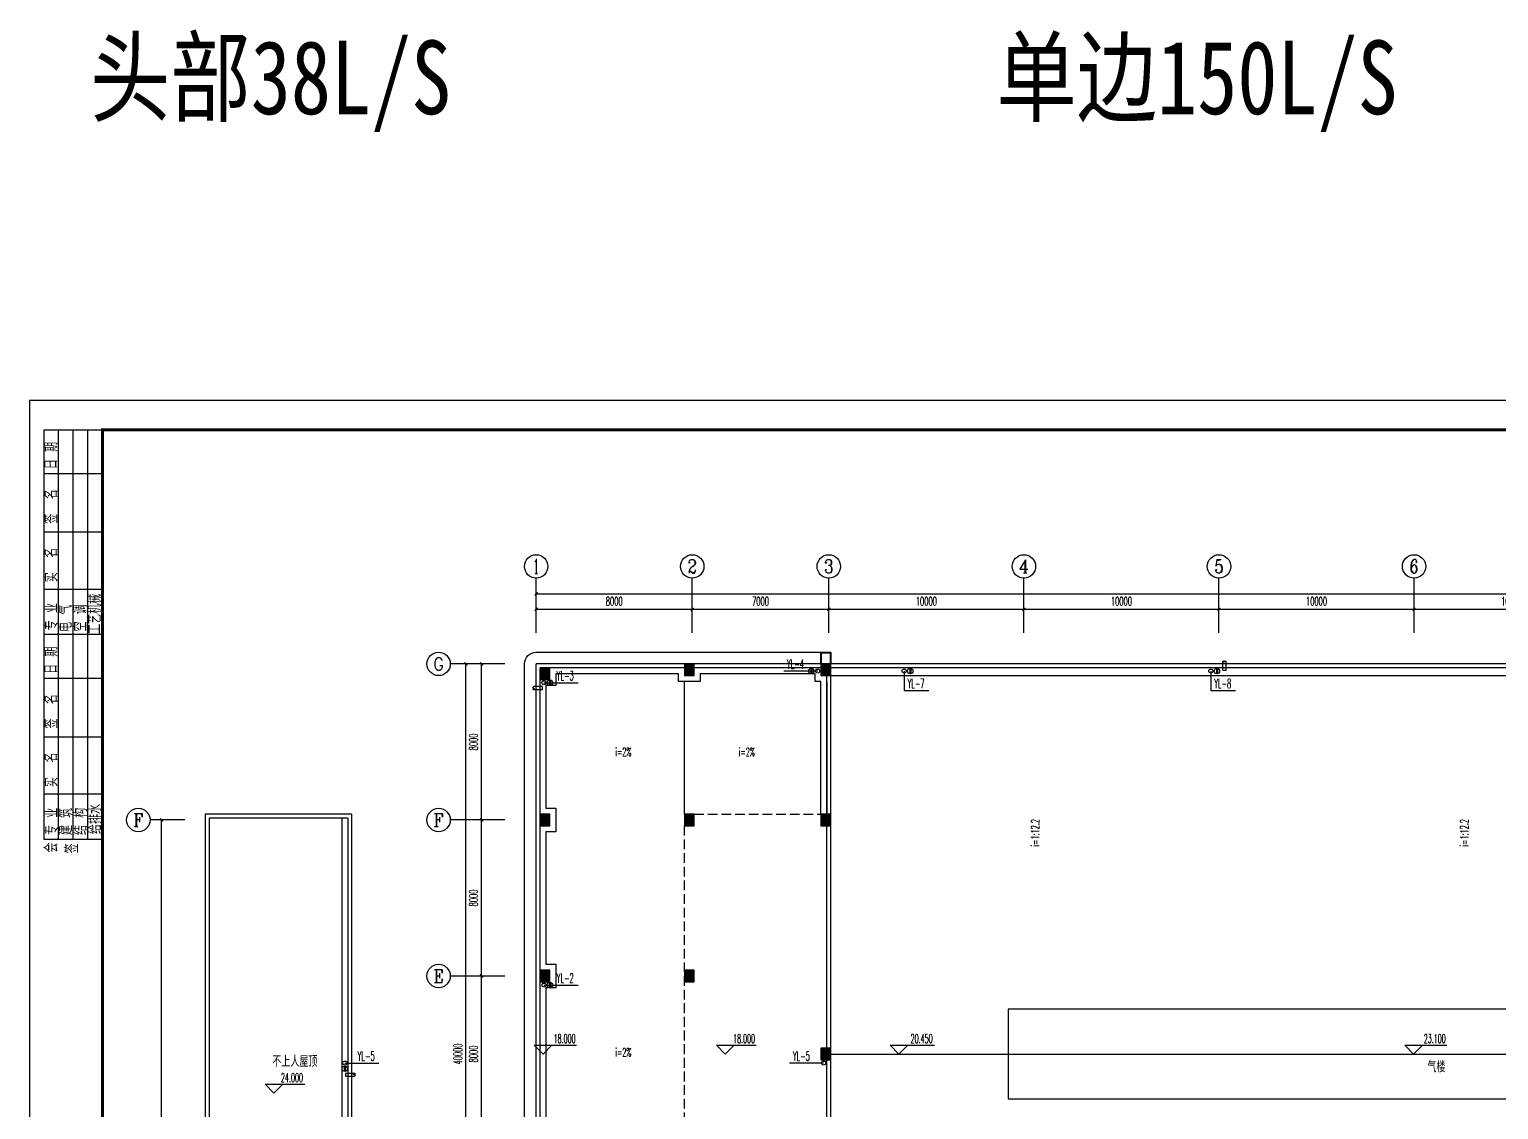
# Model space of a CAD drawing. Extents: x -620248 to 571765, y -684907 to -323071.
# Drawn here: x 414115 to 489427, y -378455 to -323071 of the extents above; entities that cross this region are included whole.
import ezdxf
from ezdxf.enums import TextEntityAlignment as Align

# ---------------------------------------------------------------- set-up
doc = ezdxf.new("R2010")
doc.units = 0
doc.header["$LTSCALE"] = 1000
doc.header["$MEASUREMENT"] = 0
doc.linetypes.add('DASH', pattern=[0.35, 0.25, -0.1])
for name, color, linetype in [('2', 2, 'Continuous'), ('4', 4, 'Continuous'), ('9', 9, 'Continuous'), ('AXIS', 3, 'Continuous'), ('AXIS_TEXT', 7, 'Continuous'), ('DIM_ELEV', 3, 'Continuous'), ('DIM_SYMB', 3, 'Continuous'), ('EQUIP_雨水斗', 7, 'Continuous'), ('PUB_HATCH', 8, 'Continuous'), ('PUB_TEXT', 7, 'Continuous'), ('PUB_TITLE', 4, 'Continuous'), ('TWT_DIM', 3, 'Continuous'), ('TWT_LEAD', 3, 'Continuous'), ('TWT_TEXT', 7, 'Continuous'), ('VPIPE-雨水', 222, 'DASH'), ('WALL', 7, 'Continuous'), ('WALL-MOVE', 6, 'Continuous')]:
    doc.layers.add(name, color=color, linetype=linetype)
doc.styles.add('-宋体', font='simsun_0.shx', dxfattribs={"width": 0.8})
doc.styles.add('_TCH_AXIS', font='COMPLEX', dxfattribs={"bigfont": 'GBCBIG'})
doc.styles.add('_TCH_DIM', font='SIMPLEX.shx', dxfattribs={"width": 0.8, "bigfont": 'GBCBIG.shx'})
doc.styles.add('_TCH_DIM_T3', font='SIMPLEX.shx', dxfattribs={"width": 0.564706, "bigfont": 'GBCBIG.shx'})
doc.styles.add('COMPLEX', font='COMPLEX')
doc.styles.add('天正', font='SIMPLEX.shx', dxfattribs={"width": 0.7, "bigfont": 'HZTXT.shx'})
doc.dimstyles.new('_TCH_ARCH&&150', dxfattribs={"dimtxt": 446.25, "dimasz": 150, "dimexe": 375, "dimexo": 450, "dimgap": 189.375, "dimtad": 1, "dimdec": 0, "dimzin": 0, "dimdsep": 46, "dimtxsty": '_TCH_DIM_T3', "dimblk": 'ARCHTICK', "dimcen": 0.09, "dimclrt": 7, "dimazin": 2, "dimtfac": 1, "dimtdec": 0, "dimtix": 1, "dimtmove": 2, "dimatfit": 3, "dimfxl": 1, "dimtolj": 1, "dimtzin": 0, "dimarcsym": 0})
doc.dimstyles.new('_TWT_ARCH&&150', dxfattribs={"dimtxt": 446.25, "dimasz": 150, "dimexe": 375, "dimexo": 450, "dimgap": 189.375, "dimtad": 1, "dimdec": 0, "dimzin": 0, "dimdsep": 46, "dimtxsty": '_TCH_DIM_T3', "dimblk": 'ARCHTICK', "dimcen": 0.09, "dimclrt": 7, "dimazin": 2, "dimtfac": 1, "dimtdec": 0, "dimtix": 1, "dimtmove": 2, "dimatfit": 3, "dimfxl": 1, "dimtolj": 1, "dimtzin": 0, "dimarcsym": 0})

# ---------------------------------------------------------------- blocks, each defined once
blk = doc.blocks.new('_ArchTick')
at = {"color": 0, "linetype": 'ByBlock', "const_width": 0.4}
blk.add_lwpolyline([(-0.5, -0.5), (0.5, 0.5)], dxfattribs=at)
blk = doc.blocks.new('*D382')
at = {"layer": 'AXIS', "color": 0, "lineweight": -2, "transparency": 16777216}
for p, q in [((7700, 49050), (7700, 50975)), ((7700, 50600), (115700, 50600)), ((115700, 49050), (115700, 50975))]:
    blk.add_line(p, q, dxfattribs=at)
at = {"layer": 'Defpoints', "color": 0, "transparency": 16777216}
for p in [(115700, 50600), (7700, 48600), (115700, 48600)]:
    blk.add_point(p, dxfattribs=at)
at = {"layer": 'AXIS', "color": 0, "lineweight": -2, "transparency": 16777216, "xscale": 150, "yscale": 150, "zscale": 150, "rotation": 180}
blk.add_blockref('_ArchTick', (7700, 50600), dxfattribs=at)
at = {"layer": 'AXIS', "color": 0, "lineweight": -2, "transparency": 16777216, "xscale": 150, "yscale": 150, "zscale": 150}
blk.add_blockref('_ArchTick', (115700, 50600), dxfattribs=at)
at = {"layer": 'AXIS', "color": 7, "transparency": 16777216, "insert": (61700, 51012), "char_height": 446.2, "attachment_point": 5, "style": '_TCH_DIM_T3'}
blk.add_mtext('\\A1;108000', dxfattribs=at)
blk = doc.blocks.new('*D383')
at = {"layer": 'AXIS', "color": 0, "lineweight": -2, "transparency": 16777216}
for p, q in [((7700, 49050), (7700, 50175)), ((7700, 49800), (15700, 49800)), ((15700, 49050), (15700, 50175))]:
    blk.add_line(p, q, dxfattribs=at)
at = {"layer": 'Defpoints', "color": 0, "transparency": 16777216}
for p in [(15700, 49800), (7700, 48600), (15700, 48600)]:
    blk.add_point(p, dxfattribs=at)
at = {"layer": 'AXIS', "color": 0, "lineweight": -2, "transparency": 16777216, "xscale": 150, "yscale": 150, "zscale": 150, "rotation": 180}
blk.add_blockref('_ArchTick', (7700, 49800), dxfattribs=at)
at = {"layer": 'AXIS', "color": 0, "lineweight": -2, "transparency": 16777216, "xscale": 150, "yscale": 150, "zscale": 150}
blk.add_blockref('_ArchTick', (15700, 49800), dxfattribs=at)
at = {"layer": 'AXIS', "color": 7, "transparency": 16777216, "insert": (11700, 50212), "char_height": 446.2, "attachment_point": 5, "style": '_TCH_DIM_T3'}
blk.add_mtext('\\A1;8000', dxfattribs=at)
blk = doc.blocks.new('*D384')
at = {"layer": 'AXIS', "color": 0, "lineweight": -2, "transparency": 16777216}
for p, q in [((15700, 49050), (15700, 50175)), ((15700, 49800), (22700, 49800)), ((22700, 49050), (22700, 50175))]:
    blk.add_line(p, q, dxfattribs=at)
at = {"layer": 'Defpoints', "color": 0, "transparency": 16777216}
for p in [(22700, 49800), (15700, 48600), (22700, 48600)]:
    blk.add_point(p, dxfattribs=at)
at = {"layer": 'AXIS', "color": 0, "lineweight": -2, "transparency": 16777216, "xscale": 150, "yscale": 150, "zscale": 150, "rotation": 180}
blk.add_blockref('_ArchTick', (15700, 49800), dxfattribs=at)
at = {"layer": 'AXIS', "color": 0, "lineweight": -2, "transparency": 16777216, "xscale": 150, "yscale": 150, "zscale": 150}
blk.add_blockref('_ArchTick', (22700, 49800), dxfattribs=at)
at = {"layer": 'AXIS', "color": 7, "transparency": 16777216, "insert": (19200, 50212), "char_height": 446.2, "attachment_point": 5, "style": '_TCH_DIM_T3'}
blk.add_mtext('\\A1;7000', dxfattribs=at)
blk = doc.blocks.new('*D385')
at = {"layer": 'AXIS', "color": 0, "lineweight": -2, "transparency": 16777216}
for p, q in [((22700, 49050), (22700, 50175)), ((22700, 49800), (32700, 49800)), ((32700, 49050), (32700, 50175))]:
    blk.add_line(p, q, dxfattribs=at)
at = {"layer": 'Defpoints', "color": 0, "transparency": 16777216}
for p in [(32700, 49800), (22700, 48600), (32700, 48600)]:
    blk.add_point(p, dxfattribs=at)
at = {"layer": 'AXIS', "color": 0, "lineweight": -2, "transparency": 16777216, "xscale": 150, "yscale": 150, "zscale": 150, "rotation": 180}
blk.add_blockref('_ArchTick', (22700, 49800), dxfattribs=at)
at = {"layer": 'AXIS', "color": 0, "lineweight": -2, "transparency": 16777216, "xscale": 150, "yscale": 150, "zscale": 150}
blk.add_blockref('_ArchTick', (32700, 49800), dxfattribs=at)
at = {"layer": 'AXIS', "color": 7, "transparency": 16777216, "insert": (27700, 50212), "char_height": 446.2, "attachment_point": 5, "style": '_TCH_DIM_T3'}
blk.add_mtext('\\A1;10000', dxfattribs=at)
blk = doc.blocks.new('*D386')
at = {"layer": 'AXIS', "color": 0, "lineweight": -2, "transparency": 16777216}
for p, q in [((32700, 49050), (32700, 50175)), ((32700, 49800), (42700, 49800)), ((42700, 49050), (42700, 50175))]:
    blk.add_line(p, q, dxfattribs=at)
at = {"layer": 'Defpoints', "color": 0, "transparency": 16777216}
for p in [(42700, 49800), (32700, 48600), (42700, 48600)]:
    blk.add_point(p, dxfattribs=at)
at = {"layer": 'AXIS', "color": 0, "lineweight": -2, "transparency": 16777216, "xscale": 150, "yscale": 150, "zscale": 150, "rotation": 180}
blk.add_blockref('_ArchTick', (32700, 49800), dxfattribs=at)
at = {"layer": 'AXIS', "color": 0, "lineweight": -2, "transparency": 16777216, "xscale": 150, "yscale": 150, "zscale": 150}
blk.add_blockref('_ArchTick', (42700, 49800), dxfattribs=at)
at = {"layer": 'AXIS', "color": 7, "transparency": 16777216, "insert": (37700, 50212), "char_height": 446.2, "attachment_point": 5, "style": '_TCH_DIM_T3'}
blk.add_mtext('\\A1;10000', dxfattribs=at)
blk = doc.blocks.new('*D387')
at = {"layer": 'AXIS', "color": 0, "lineweight": -2, "transparency": 16777216}
for p, q in [((42700, 49050), (42700, 50175)), ((42700, 49800), (52700, 49800)), ((52700, 49050), (52700, 50175))]:
    blk.add_line(p, q, dxfattribs=at)
at = {"layer": 'Defpoints', "color": 0, "transparency": 16777216}
for p in [(52700, 49800), (42700, 48600), (52700, 48600)]:
    blk.add_point(p, dxfattribs=at)
at = {"layer": 'AXIS', "color": 0, "lineweight": -2, "transparency": 16777216, "xscale": 150, "yscale": 150, "zscale": 150, "rotation": 180}
blk.add_blockref('_ArchTick', (42700, 49800), dxfattribs=at)
at = {"layer": 'AXIS', "color": 0, "lineweight": -2, "transparency": 16777216, "xscale": 150, "yscale": 150, "zscale": 150}
blk.add_blockref('_ArchTick', (52700, 49800), dxfattribs=at)
at = {"layer": 'AXIS', "color": 7, "transparency": 16777216, "insert": (47700, 50212), "char_height": 446.2, "attachment_point": 5, "style": '_TCH_DIM_T3'}
blk.add_mtext('\\A1;10000', dxfattribs=at)
blk = doc.blocks.new('*D388')
at = {"layer": 'AXIS', "color": 0, "lineweight": -2, "transparency": 16777216}
for p, q in [((52700, 49050), (52700, 50175)), ((52700, 49800), (62700, 49800)), ((62700, 49050), (62700, 50175))]:
    blk.add_line(p, q, dxfattribs=at)
at = {"layer": 'Defpoints', "color": 0, "transparency": 16777216}
for p in [(62700, 49800), (52700, 48600), (62700, 48600)]:
    blk.add_point(p, dxfattribs=at)
at = {"layer": 'AXIS', "color": 0, "lineweight": -2, "transparency": 16777216, "xscale": 150, "yscale": 150, "zscale": 150, "rotation": 180}
blk.add_blockref('_ArchTick', (52700, 49800), dxfattribs=at)
at = {"layer": 'AXIS', "color": 0, "lineweight": -2, "transparency": 16777216, "xscale": 150, "yscale": 150, "zscale": 150}
blk.add_blockref('_ArchTick', (62700, 49800), dxfattribs=at)
at = {"layer": 'AXIS', "color": 7, "transparency": 16777216, "insert": (57700, 50212), "char_height": 446.2, "attachment_point": 5, "style": '_TCH_DIM_T3'}
blk.add_mtext('\\A1;10000', dxfattribs=at)
blk = doc.blocks.new('*D396')
at = {"layer": 'AXIS', "color": 0, "lineweight": -2, "transparency": 16777216}
for p, q in [((5650, 47000), (3725, 47000)), ((4100, 7000), (4100, 47000)), ((5650, 7000), (3725, 7000))]:
    blk.add_line(p, q, dxfattribs=at)
at = {"layer": 'Defpoints', "color": 0, "transparency": 16777216}
for p in [(4100, 47000), (6100, 47000), (6100, 7000)]:
    blk.add_point(p, dxfattribs=at)
at = {"layer": 'AXIS', "color": 0, "lineweight": -2, "transparency": 16777216, "xscale": 150, "yscale": 150, "zscale": 150}
for p, rotation in [((4100, 47000), 90), ((4100, 7000), 270)]:
    blk.add_blockref('_ArchTick', p, dxfattribs=dict(at, rotation=rotation))
at = {"layer": 'AXIS', "color": 7, "transparency": 16777216, "insert": (3688, 27000), "char_height": 446.2, "attachment_point": 5, "rotation": 90, "style": '_TCH_DIM_T3'}
blk.add_mtext('\\A1;40000', dxfattribs=at)
blk = doc.blocks.new('*D399')
at = {"layer": 'AXIS', "color": 0, "lineweight": -2, "transparency": 16777216}
for p, q in [((5650, 31000), (4525, 31000)), ((4900, 23000), (4900, 31000)), ((5650, 23000), (4525, 23000))]:
    blk.add_line(p, q, dxfattribs=at)
at = {"layer": 'Defpoints', "color": 0, "transparency": 16777216}
for p in [(4900, 31000), (6100, 31000), (6100, 23000)]:
    blk.add_point(p, dxfattribs=at)
at = {"layer": 'AXIS', "color": 0, "lineweight": -2, "transparency": 16777216, "xscale": 150, "yscale": 150, "zscale": 150}
for p, rotation in [((4900, 31000), 90), ((4900, 23000), 270)]:
    blk.add_blockref('_ArchTick', p, dxfattribs=dict(at, rotation=rotation))
at = {"layer": 'AXIS', "color": 7, "transparency": 16777216, "insert": (4488, 27000), "char_height": 446.2, "attachment_point": 5, "rotation": 90, "style": '_TCH_DIM_T3'}
blk.add_mtext('\\A1;8000', dxfattribs=at)
blk = doc.blocks.new('*D400')
at = {"layer": 'AXIS', "color": 0, "lineweight": -2, "transparency": 16777216}
for p, q in [((5650, 39000), (4525, 39000)), ((4900, 31000), (4900, 39000)), ((5650, 31000), (4525, 31000))]:
    blk.add_line(p, q, dxfattribs=at)
at = {"layer": 'Defpoints', "color": 0, "transparency": 16777216}
for p in [(4900, 39000), (6100, 39000), (6100, 31000)]:
    blk.add_point(p, dxfattribs=at)
at = {"layer": 'AXIS', "color": 0, "lineweight": -2, "transparency": 16777216, "xscale": 150, "yscale": 150, "zscale": 150}
for p, rotation in [((4900, 39000), 90), ((4900, 31000), 270)]:
    blk.add_blockref('_ArchTick', p, dxfattribs=dict(at, rotation=rotation))
at = {"layer": 'AXIS', "color": 7, "transparency": 16777216, "insert": (4488, 35000), "char_height": 446.2, "attachment_point": 5, "rotation": 90, "style": '_TCH_DIM_T3'}
blk.add_mtext('\\A1;8000', dxfattribs=at)
blk = doc.blocks.new('*D401')
at = {"layer": 'AXIS', "color": 0, "lineweight": -2, "transparency": 16777216}
for p, q in [((5650, 47000), (4525, 47000)), ((4900, 39000), (4900, 47000)), ((5650, 39000), (4525, 39000))]:
    blk.add_line(p, q, dxfattribs=at)
at = {"layer": 'Defpoints', "color": 0, "transparency": 16777216}
for p in [(4900, 47000), (6100, 47000), (6100, 39000)]:
    blk.add_point(p, dxfattribs=at)
at = {"layer": 'AXIS', "color": 0, "lineweight": -2, "transparency": 16777216, "xscale": 150, "yscale": 150, "zscale": 150}
for p, rotation in [((4900, 47000), 90), ((4900, 39000), 270)]:
    blk.add_blockref('_ArchTick', p, dxfattribs=dict(at, rotation=rotation))
at = {"layer": 'AXIS', "color": 7, "transparency": 16777216, "insert": (4488, 43000), "char_height": 446.2, "attachment_point": 5, "rotation": 90, "style": '_TCH_DIM_T3'}
blk.add_mtext('\\A1;8000', dxfattribs=at)
blk = doc.blocks.new('_AXISO')
blk.add_circle((0, 0), 0.5)
at = {"layer": 'AXIS_TEXT', "style": 'COMPLEX', "width": 1.041667}
blk.add_attdef('A', text='', height=0.56, dxfattribs=at).set_placement((-0.25, -0.28), (0.25, -0.28), align=Align.FIT)
blk = doc.blocks.new('*D407')
at = {"layer": 'Defpoints', "color": 0, "transparency": 16777216}
for p in [(600, 2779), (7600, 2779), (7600, 1810)]:
    blk.add_point(p, dxfattribs=at)
at = {"layer": 'TWT_DIM', "color": 0, "lineweight": -2, "transparency": 16777216}
for p, q in [((600, 2329), (600, 1435)), ((7600, 2329), (7600, 1435)), ((600, 1810), (7600, 1810))]:
    blk.add_line(p, q, dxfattribs=at)
at = {"layer": 'TWT_DIM', "color": 0, "lineweight": -2, "transparency": 16777216, "xscale": 150, "yscale": 150, "zscale": 150, "rotation": 180}
blk.add_blockref('_ArchTick', (600, 1810), dxfattribs=at)
at = {"layer": 'TWT_DIM', "color": 0, "lineweight": -2, "transparency": 16777216, "xscale": 150, "yscale": 150, "zscale": 150}
blk.add_blockref('_ArchTick', (7600, 1810), dxfattribs=at)
at = {"layer": 'TWT_DIM', "color": 7, "transparency": 16777216, "insert": (4100, 2222), "char_height": 446.2, "attachment_point": 5, "style": '_TCH_DIM_T3'}
blk.add_mtext('\\A1;7000', dxfattribs=at)
blk = doc.blocks.new('*D408')
at = {"layer": 'AXIS', "color": 0, "lineweight": -2, "transparency": 16777216}
for p, q in [((-1294, 35679), (-2418, 35679)), ((-2043, 3679), (-2043, 35679)), ((-1294, 3679), (-2418, 3679))]:
    blk.add_line(p, q, dxfattribs=at)
at = {"layer": 'Defpoints', "color": 0, "transparency": 16777216}
for p in [(-2043, 35679), (-844, 35679), (-844, 3679)]:
    blk.add_point(p, dxfattribs=at)
at = {"layer": 'AXIS', "color": 0, "lineweight": -2, "transparency": 16777216, "xscale": 150, "yscale": 150, "zscale": 150}
for p, rotation in [((-2043, 35679), 90), ((-2043, 3679), 270)]:
    blk.add_blockref('_ArchTick', p, dxfattribs=dict(at, rotation=rotation))
at = {"layer": 'AXIS', "color": 7, "transparency": 16777216, "insert": (-2456, 19679), "char_height": 446.2, "attachment_point": 5, "rotation": 90, "style": '_TCH_DIM_T3'}
blk.add_mtext('\\A1;32000', dxfattribs=at)
blk = doc.blocks.new('A$C3E367D4F')
at = {"layer": '4'}
for p, q in [((0, 321), (0, 25)), ((0, 321), (113, 321)), ((113, 321), (113, 25))]:
    blk.add_line(p, q, dxfattribs=at)
for centre, start, end in [((28, 22), 6.809, 173.191), ((28, 28), 186.809, 353.191), ((85, 28), 186.809, 353.191)]:
    blk.add_arc(centre, 28.4, start, end, dxfattribs=at)
blk = doc.blocks.new('小签')
at = {"layer": '4'}
for p, q in [((-16433, 275229), (-16433, 289229)), ((-16433, 289229), (-14433, 289229)), ((-15933, 275229), (-15933, 289229)), ((-15433, 275229), (-15433, 289229)), ((-14933, 275229), (-14933, 289229)), ((-14433, 275229), (-14433, 289229)), ((-14433, 287729), (-16433, 287729)), ((-14433, 285729), (-16433, 285729)), ((-14433, 283773), (-16433, 283773)), ((-14433, 282229), (-16433, 282229)), ((-14433, 280729), (-16433, 280729)), ((-14433, 278729), (-16433, 278729)), ((-14433, 276773), (-16433, 276773)), ((-14433, 275229), (-16433, 275229))]:
    blk.add_line(p, q, dxfattribs=at)
at = {"layer": '4', "style": '_TCH_DIM', "width": 0.8}
for s, p in [('日 期', (-15971, 287889)), ('签  名', (-15966, 286022)), ('实  名', (-15966, 284022)), ('工艺机械', (-14479, 282255)), ('专 业', (-15960, 282382)), ('电 气', (-15476, 282324)), ('空 调', (-14973, 282341)), ('日 期', (-15971, 280889)), ('签  名', (-15966, 279022)), ('实  名', (-15966, 277022)), ('给排水', (-14463, 275413)), ('专 业', (-15952, 275382)), ('建 筑', (-15465, 275376)), ('结 构', (-14963, 275380)), ('会', (-15962, 274781)), ('签', (-15258, 274757))]:
    blk.add_text(s, height=450, rotation=90, dxfattribs=at).set_placement(p)
blk = doc.blocks.new('$TwtSys$00000139')
at = {"color": 7}
for p, q in [((-19, 92, 0), (-19, -92, 0)), ((19, 92, 0), (19, -92, 0))]:
    blk.add_line(p, q, dxfattribs=at)
blk.add_circle((0, 0, 0), 93.8)
blk = doc.blocks.new('A$C40D0569A')
at = {"layer": 'PUB_HATCH'}
for points in [[(7900, 46200), (8400, 46200), (8400, 46800), (7900, 46800)], [(15300, 46400), (15800, 46400), (15800, 47000), (15300, 47000)], [(22300, 46400), (22800, 46400), (22800, 47000), (22300, 47000)], [(7900, 38700), (8400, 38700), (8400, 39300), (7900, 39300)], [(15300, 38700), (15800, 38700), (15800, 39300), (15300, 39300)], [(22300, 38700), (22800, 38700), (22800, 39300), (22300, 39300)], [(7900, 30700), (8400, 30700), (8400, 31300), (7900, 31300)], [(15300, 30700), (15800, 30700), (15800, 31300), (15300, 31300)], [(22300, 26700), (22800, 26700), (22800, 27300), (22300, 27300)]]:
    blk.add_hatch(color=7, dxfattribs=at).paths.add_polyline_path(points)
blk.add_line((22600, 46100), (22600, 39300))
for points in [[(22300, 47000), (22300, 47600), (22800, 47600), (22800, 47000)], [(22330, 47000), (22330, 47570), (22770, 47570), (22770, 47000)]]:
    blk.add_lwpolyline(points)
at = {"layer": '4'}
blk.add_lwpolyline([(31900, 29300), (31900, 24700), (111150, 24700), (111150, 29300)], close=True, dxfattribs=at)
at = {"layer": '4', "ltscale": 3}
blk.add_lwpolyline([(31900, 27000), (111150, 27000)], dxfattribs=at)
at = {"layer": '9'}
for p, q in [((15300, 39300), (15300, 46100)), ((22800, 46400), (62700, 46400))]:
    blk.add_line(p, q, dxfattribs=at)
at = {"layer": '9', "linetype": 'DASH', "ltscale": 2}
for p, q in [((15800, 39300), (22300, 39300)), ((15300, 10200), (15300, 38700))]:
    blk.add_line(p, q, dxfattribs=at)
at = {"layer": '9'}
blk.add_lwpolyline([(22300, 6400), (7700, 6400, -0.4142136), (7100, 7000), (7100, 47000, -0.4142136), (7700, 47600), (22300, 47600)], format="xyb", dxfattribs=at)
blk.add_lwpolyline([(22300, 39300), (22300, 46100), (22000, 46100), (22000, 46500), (16100, 46500), (16100, 46100), (15000, 46100), (15000, 46500), (8700, 46500), (8700, 45900), (8200, 45900), (8200, 39600), (8700, 39600), (8700, 38400), (8200, 38400), (8200, 31600), (8700, 31600), (8700, 30400), (8200, 30400), (8200, 23600)], dxfattribs=at)
blk.add_lwpolyline([(31900, 29300), (31900, 24700), (111150, 24700), (111150, 29300)], close=True, dxfattribs=at)
at = {"layer": '9', "ltscale": 3}
blk.add_lwpolyline([(22700, 27000), (31900, 27000)], dxfattribs=at)
at = {"layer": 'AXIS'}
for p, q in [((7700, 48600), (7700, 51400)), ((15700, 48600), (15700, 51400)), ((22700, 48600), (22700, 51400)), ((32700, 48600), (32700, 51400)), ((42700, 48600), (42700, 51400)), ((52700, 48600), (52700, 51400)), ((6100, 47000), (3300, 47000)), ((6100, 39000), (3300, 39000)), ((6100, 31000), (3300, 31000))]:
    blk.add_line(p, q, dxfattribs=at)
at = {"layer": 'DIM_ELEV'}
for p, q in [((8051.9, 27000), (7601.9, 27450)), ((7601.9, 27450), (9775.8, 27450)), ((8051.9, 27000), (8501.9, 27450)), ((17391.7, 27000), (16941.7, 27450)), ((16941.7, 27450), (18979.9, 27450)), ((17391.7, 27000), (17841.7, 27450)), ((26293.6, 27000), (25843.6, 27450)), ((25843.6, 27450), (28126.2, 27450)), ((26293.6, 27000), (26743.6, 27450)), ((52678.8, 27000), (52228.8, 27450)), ((52228.8, 27450), (54381.2, 27450)), ((52678.8, 27000), (53128.8, 27450))]:
    blk.add_line(p, q, dxfattribs=at)
at = {"layer": 'DIM_SYMB'}
for points in [[(12767.9, 42119.9, 0, 0, 0), (11656.4, 42119.9, 120, 0, 0), (11206.4, 42119.9, 0, 0, 0)], [(17832.1, 42119.9, 0, 0, 0), (18943.6, 42119.9, 120, 0, 0), (19393.6, 42119.9, 0, 0, 0)], [(33642.2, 37310.3, 0, 0, 0), (33642.2, 39127.1, 120, 0, 0), (33642.2, 39577.1, 0, 0, 0)], [(55642.2, 37310.3, 0, 0, 0), (55642.2, 39127.1, 120, 0, 0), (55642.2, 39577.1, 0, 0, 0)], [(12767.9, 26719.9, 0, 0, 0), (11656.4, 26719.9, 120, 0, 0), (11206.4, 26719.9, 0, 0, 0)]]:
    blk.add_lwpolyline(points, format="xyseb", dxfattribs=at)
at = {"layer": 'WALL'}
for p, q in [((22600, 15100), (22600, 46800)), ((22800, 15000), (22800, 46800))]:
    blk.add_line(p, q, dxfattribs=at)
for points in [[(8400, 46800), (7900, 46800), (7900, 46200), (8400, 46200)], [(15800, 47000), (15300, 47000), (15300, 46400), (15800, 46400)], [(22800, 47000), (22300, 47000), (22300, 46400), (22800, 46400)], [(8400, 39300), (7900, 39300), (7900, 38700), (8400, 38700)], [(15800, 39300), (15300, 39300), (15300, 38700), (15800, 38700)], [(22800, 39300), (22300, 39300), (22300, 38700), (22800, 38700)], [(8400, 31300), (7900, 31300), (7900, 30700), (8400, 30700)], [(15800, 31300), (15300, 31300), (15300, 30700), (15800, 30700)], [(22800, 27300), (22300, 27300), (22300, 26700), (22800, 26700)]]:
    blk.add_lwpolyline(points, close=True, dxfattribs=at)
at = {"layer": 'WALL-MOVE'}
for p, q in [((7700, 7000), (7700, 47000)), ((22700, 47000), (7700, 47000)), ((7900, 7200), (7900, 46800)), ((22700, 46800), (7900, 46800)), ((115700, 47000), (22700, 47000)), ((115500, 46800), (22700, 46800))]:
    blk.add_line(p, q, dxfattribs=at)
at = {"layer": 'AXIS'}
ref = blk.add_blockref('_AXISO', (7700, 52000), dxfattribs=dict(at, xscale=1200, yscale=1200, zscale=1200))
ref.add_attrib('A', '1', dxfattribs={"layer": 'AXIS_TEXT', "height": 772.1, "style": '_TCH_AXIS'}).set_placement((7534.6, 51614), (7865.4, 51614), align=Align.FIT)
ref = blk.add_blockref('_AXISO', (15700, 52000), dxfattribs=dict(at, xscale=1200, yscale=1200, zscale=1200))
ref.add_attrib('A', '2', dxfattribs={"layer": 'AXIS_TEXT', "height": 698.9, "style": '_TCH_AXIS'}).set_placement((15467, 51650.5), (15933, 51650.5), align=Align.FIT)
ref = blk.add_blockref('_AXISO', (22700, 52000), dxfattribs=dict(at, xscale=1200, yscale=1200, zscale=1200))
ref.add_attrib('A', '3', dxfattribs={"layer": 'AXIS_TEXT', "height": 698.9, "style": '_TCH_AXIS'}).set_placement((22467, 51650.5), (22933, 51650.5), align=Align.FIT)
ref = blk.add_blockref('_AXISO', (32700, 52000), dxfattribs=dict(at, xscale=1200, yscale=1200, zscale=1200))
ref.add_attrib('A', '4', dxfattribs={"layer": 'AXIS_TEXT', "height": 668.2, "style": '_TCH_AXIS'}).set_placement((32445.5, 51665.9), (32954.5, 51665.9), align=Align.FIT)
ref = blk.add_blockref('_AXISO', (42700, 52000), dxfattribs=dict(at, xscale=1200, yscale=1200, zscale=1200))
ref.add_attrib('A', '5', dxfattribs={"layer": 'AXIS_TEXT', "height": 698.9, "style": '_TCH_AXIS'}).set_placement((42467, 51650.5), (42933, 51650.5), align=Align.FIT)
ref = blk.add_blockref('_AXISO', (52700, 52000), dxfattribs=dict(at, xscale=1200, yscale=1200, zscale=1200))
ref.add_attrib('A', '6', dxfattribs={"layer": 'AXIS_TEXT', "height": 698.9, "style": '_TCH_AXIS'}).set_placement((52467, 51650.5), (52933, 51650.5), align=Align.FIT)
ref = blk.add_blockref('_AXISO', (2700, 47000), dxfattribs=dict(at, xscale=1200, yscale=1200, zscale=1200))
ref.add_attrib('A', 'G', dxfattribs={"layer": 'AXIS_TEXT', "height": 637.8, "style": '_TCH_AXIS'}).set_placement((2426.7, 46681.1), (2973.3, 46681.1), align=Align.FIT)
ref = blk.add_blockref('_AXISO', (2700, 39000), dxfattribs=dict(at, xscale=1200, yscale=1200, zscale=1200))
ref.add_attrib('A', 'F', dxfattribs={"layer": 'AXIS_TEXT', "height": 668.2, "style": '_TCH_AXIS'}).set_placement((2445.5, 38665.9), (2954.5, 38665.9), align=Align.FIT)
ref = blk.add_blockref('_AXISO', (2700, 31000), dxfattribs=dict(at, xscale=1200, yscale=1200, zscale=1200))
ref.add_attrib('A', 'E', dxfattribs={"layer": 'AXIS_TEXT', "height": 668.2, "style": '_TCH_AXIS'}).set_placement((2445.5, 30665.9), (2954.5, 30665.9), align=Align.FIT)
at = {"layer": 'DIM_ELEV', "color": 7, "style": '天正', "width": 0.525}
for s, p in [('18.000', (8590.8, 27564)), ('18.000', (17794.9, 27564)), ('20.450', (26895.6, 27564)), ('23.100', (53196.2, 27564))]:
    blk.add_text(s, height=456, dxfattribs=at).set_placement(p)
at = {"layer": 'DIM_SYMB', "color": 7, "style": '天正', "width": 0.525}
for p in [(11757.3, 42277.1), (18086.7, 42277.1), (11757.3, 26877.1)]:
    blk.add_text('i=2%', height=420, dxfattribs=at).set_placement(p)
for p in [(33485.1, 37639.3), (55485.1, 37639.3)]:
    blk.add_text('i=1:12.2', height=420, rotation=90, dxfattribs=at).set_placement(p)
at = {"layer": 'TWT_TEXT', "style": '_TCH_DIM', "width": 0.8}
blk.add_text('气楼', height=578.72, dxfattribs=at).set_placement((53383.2, 26057.9))
at = {"layer": 'AXIS'}
for p1, p2, distance, picture, middle in [((7700, 48600), (115700, 48600), 2000, '*D382', (61700, 51012.5)), ((7700, 48600), (15700, 48600), 1200, '*D383', (11700, 50212.5)), ((15700, 48600), (22700, 48600), 1200, '*D384', (19200, 50212.5)), ((22700, 48600), (32700, 48600), 1200, '*D385', (27700, 50212.5)), ((32700, 48600), (42700, 48600), 1200, '*D386', (37700, 50212.5)), ((42700, 48600), (52700, 48600), 1200, '*D387', (47700, 50212.5)), ((52700, 48600), (62700, 48600), 1200, '*D388', (57700, 50212.5)), ((6100, 7000), (6100, 47000), 2000, '*D396', (3687.5, 27000)), ((6100, 39000), (6100, 47000), 1200, '*D401', (4487.5, 43000)), ((6100, 31000), (6100, 39000), 1200, '*D400', (4487.5, 35000)), ((6100, 23000), (6100, 31000), 1200, '*D399', (4487.5, 27000))]:
    dim = blk.add_aligned_dim(p1=p1, p2=p2, distance=distance, dimstyle='_TCH_ARCH&&150', dxfattribs=at)
    dim.commit()
    dim.dimension.update_dxf_attribs({"geometry": picture, "text_midpoint": middle})
blk = doc.blocks.new('A$C58BA67BB')
at = {"layer": '9'}
blk.add_line((7200, 35779.5), (7200, 3879.5), dxfattribs=at)
blk.add_lwpolyline([(4550, 10829.5), (4715.1, 11429.4), (5550, 11579.5)], dxfattribs=at)
at = {"layer": 'AXIS'}
for p, q in [((-843.7, 35679.5), (-2633.6, 35679.5)), ((-843.7, 3679.5), (-2633.6, 3679.5)), ((600, 2779.5), (600, 1200)), ((7600, 2779.5), (7600, 1200))]:
    blk.add_line(p, q, dxfattribs=at)
at = {"layer": 'DIM_ELEV'}
for p, q in [((3717.6, 21676.6), (3267.6, 22126.6)), ((3267.6, 22126.6), (5305.8, 22126.6)), ((3717.6, 21676.6), (4167.6, 22126.6))]:
    blk.add_line(p, q, dxfattribs=at)
at = {"layer": 'DIM_SYMB'}
blk.add_lwpolyline([(3595.3, 19515.1, 0, 0, 0), (4706.8, 19515.1, 120, 0, 0), (5156.8, 19515.1, 0, 0, 0)], format="xyseb", dxfattribs=at)
at = {"layer": 'WALL'}
for p, q in [((7700, 35979.5), (200, 35979.5)), ((200, 35979.5), (200, 3679.5)), ((400, 35779.5), (400, 3879.5)), ((7500, 35779.5), (400, 35779.5)), ((7500, 35779.5), (7500, 3879.5)), ((7700, 35979.5), (7700, 3679.5)), ((400, 3879.5), (7500, 3879.5)), ((7700, 3679.5), (200, 3679.5))]:
    blk.add_line(p, q, dxfattribs=at)
for points in [[(4350, 11779.5), (5750, 11779.5), (5750, 10629.5), (4350, 10629.5)], [(4550, 11579.5), (5550, 11579.5), (5550, 10829.5), (4550, 10829.5)]]:
    blk.add_lwpolyline(points, close=True, dxfattribs=at)
at = {"layer": 'AXIS'}
ref = blk.add_blockref('_AXISO', (-3233.6, 35679.5), dxfattribs=dict(at, xscale=1200, yscale=1200, zscale=1200))
ref.add_attrib('A', 'F', dxfattribs={"layer": 'AXIS_TEXT', "height": 668.2, "style": '_TCH_AXIS'}).set_placement((-3488.1, 35345.4), (-2979, 35345.4), align=Align.FIT)
ref = blk.add_blockref('_AXISO', (-3233.6, 3679.5), dxfattribs=dict(at, xscale=1200, yscale=1200, zscale=1200))
ref.add_attrib('A', 'A', dxfattribs={"layer": 'AXIS_TEXT', "height": 637.8, "style": '_TCH_AXIS'}).set_placement((-3506.9, 3360.6), (-2960.3, 3360.6), align=Align.FIT)
ref = blk.add_blockref('_AXISO', (600, 600), dxfattribs=dict(at, xscale=1200, yscale=1200, zscale=1200))
ref.add_attrib('A', '2', dxfattribs={"layer": 'AXIS_TEXT', "height": 698.9, "style": '_TCH_AXIS'}).set_placement((367, 250.5), (833, 250.5), align=Align.FIT)
ref = blk.add_blockref('_AXISO', (7600, 600), dxfattribs=dict(at, xscale=1200, yscale=1200, zscale=1200))
ref.add_attrib('A', '3', dxfattribs={"layer": 'AXIS_TEXT', "height": 698.9, "style": '_TCH_AXIS'}).set_placement((7367, 250.5), (7833, 250.5), align=Align.FIT)
at = {"layer": 'DIM_ELEV', "color": 7, "style": '天正', "width": 0.525}
blk.add_text('24.000', height=456, dxfattribs=at).set_placement((4075.2, 22240.6))
at = {"layer": 'DIM_SYMB', "color": 7, "style": '天正', "width": 0.525}
blk.add_text('i=2%', height=420, dxfattribs=at).set_placement((3849.9, 19672.2))
at = {"layer": 'TWT_TEXT', "style": '_TCH_DIM', "width": 0.8}
blk.add_text('不上人屋顶', height=578.72, dxfattribs=at).set_placement((3631.9, 23016.3))
at = {"layer": 'AXIS'}
dim = blk.add_aligned_dim(p1=(-843.7, 3679.5), p2=(-843.7, 35679.5), distance=1199.8, dimstyle='_TCH_ARCH&&150', dxfattribs=at)
dim.commit()
dim.dimension.update_dxf_attribs({"geometry": '*D408', "text_midpoint": (-2455.9, 19679.5)})
at = {"layer": 'TWT_DIM'}
dim = blk.add_aligned_dim(p1=(600, 2779.5), p2=(7600, 2779.5), distance=-970, dimstyle='_TWT_ARCH&&150', dxfattribs=at)
dim.commit()
dim.dimension.update_dxf_attribs({"geometry": '*D407', "text_midpoint": (4100, 2222)})

msp = doc.modelspace()

# ---------------------------------------------------------------- linework, layer by layer
at = {"layer": 'PUB_TITLE'}
msp.add_lwpolyline([(414114.8, -431203.7), (571764.8, -431203.7), (571764.8, -342103.7), (414114.8, -342103.7)], close=True, dxfattribs=at)
at = {"layer": 'PUB_TITLE', "const_width": 150}
msp.add_lwpolyline([(417864.8, -429703.7), (570264.8, -429703.7), (570264.8, -343603.7), (417864.8, -343603.7)], close=True, dxfattribs=at)
at = {"layer": 'TWT_LEAD'}
for p, q in [((454040.6, -355970.4), (452779, -355970.4)), ((454526.7, -355970.4), (454040.6, -355970.4)), ((458957.6, -355970.4), (458957.6, -356967.1)), ((474676.7, -355970.4), (474676.7, -356967.1)), ((440490.7, -356570.4), (440976.8, -356570.4)), ((440976.8, -356570.4), (442238.5, -356570.4)), ((458957.6, -356967.1), (460219.3, -356967.1)), ((474676.7, -356967.1), (475938.4, -356967.1)), ((440490.7, -372070.4), (440976.8, -372070.4)), ((440976.8, -372070.4), (442238.5, -372070.4)), ((430287.2, -376070.4), (430773.3, -376070.4)), ((430773.3, -376070.4), (432034.9, -376070.4)), ((454340.6, -376070.4), (453079, -376070.4)), ((454826.7, -376070.4), (454340.6, -376070.4))]:
    msp.add_line(p, q, dxfattribs=at)
at = {"layer": 'VPIPE-雨水', "linetype": 'Continuous'}
for centre in [(454526.7, -355970.4), (458957.6, -355970.4), (474676.7, -355970.4), (440490.7, -356570.4), (440490.7, -372070.4), (430287.2, -376070.4), (454826.7, -376070.4)]:
    msp.add_circle(centre, 105, dxfattribs=at)

# ---------------------------------------------------------------- block references
at = {"layer": '2'}
msp.add_blockref('A$C58BA67BB', (422933.4, -399284.4), dxfattribs=at)
at = {"layer": '4', "xscale": 1.5, "yscale": 1.5, "zscale": 1.5}
msp.add_blockref('小签', (439513.6, -777447.6), dxfattribs=at)
at = {"layer": 'EQUIP_雨水斗', "xscale": 1.5, "yscale": 1.5, "zscale": 1.5}
for p in [(454199.3, -355970.4), (459267.3, -355970.4), (474986.3, -355970.4), (440800.4, -356570.4), (440800.4, -372070.4), (430284.8, -376362.1)]:
    msp.add_blockref('$TwtSys$00000139', p, dxfattribs=at)
at = {"layer": 'TWT_TEXT', "xscale": -1.5, "yscale": 1.5, "zscale": 1.5}
for p, rotation in [((475288.9, -355446.5), 180), ((439927, -356933.4), 270), ((430799.2, -376578), 90)]:
    msp.add_blockref('A$C3E367D4F', p, dxfattribs=dict(at, rotation=rotation))
at = {"layer": 'WALL'}
msp.add_blockref('A$C40D0569A', (432392.2, -402604.9), dxfattribs=at)

# ---------------------------------------------------------------- texts
at = {"layer": 'PUB_TEXT', "style": '-宋体', "width": 0.8}
for s, p in [('头部38L/S', (417221.7, -327418.6)), ('单边150L/S', (463680.4, -327418.6))]:
    msp.add_text(s, height=3776.37, dxfattribs=at).set_placement(p)
at = {"layer": 'TWT_LEAD', "color": 7, "style": '天正', "width": 0.525}
for s, p in [('YL-4', (452941.8, -355850.4)), ('YL-3', (441145.7, -356450.4)), ('YL-7', (459126.5, -356847.1)), ('YL-8', (474845.5, -356847.1)), ('YL-2', (441145.7, -371950.4)), ('YL-5', (430942.1, -375950.4)), ('YL-5', (453247.8, -375950.4))]:
    msp.add_text(s, height=480, dxfattribs=at).set_placement(p)

doc.saveas('drawing.dxf')
